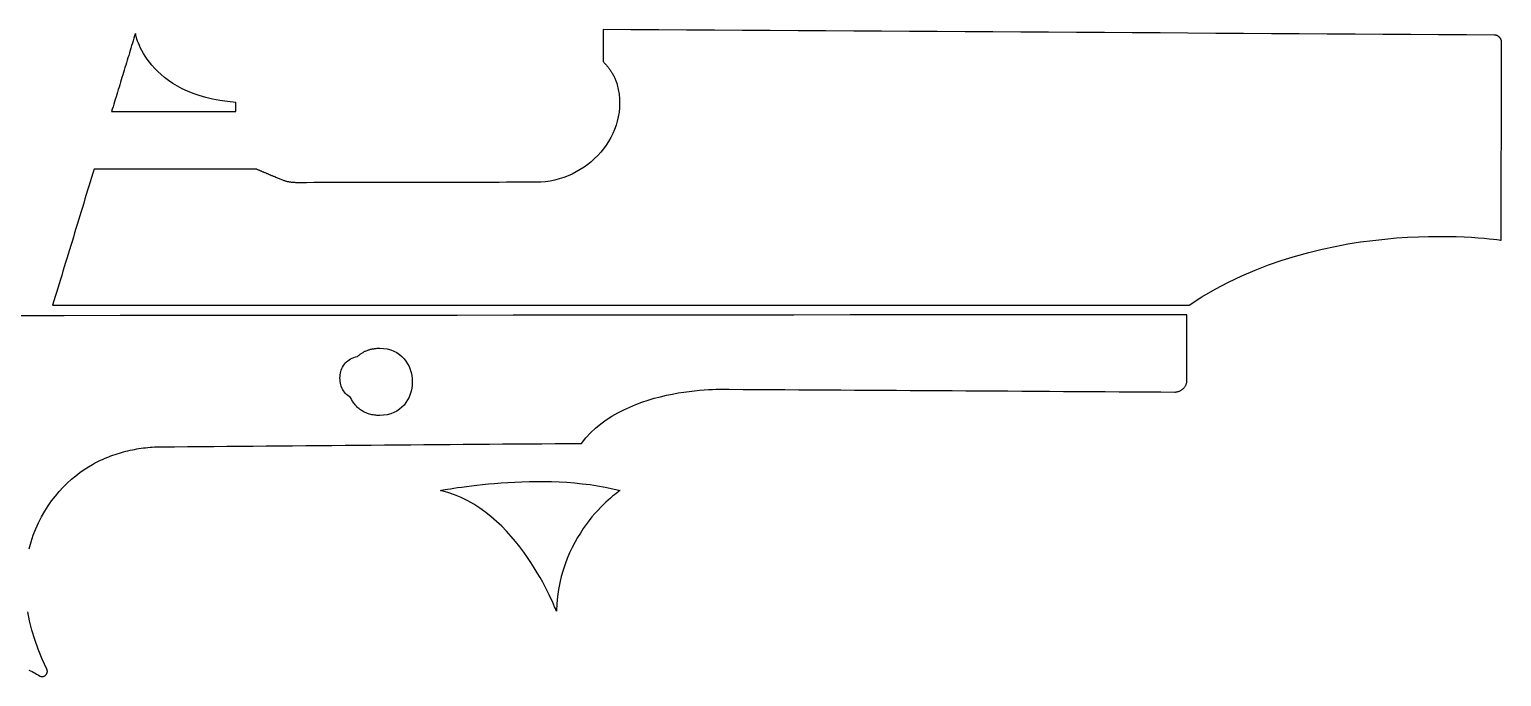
# Model space of a CAD drawing. Header units: metres. Extents: x 165 to 302, y -148 to -61.
# Drawn here: x 214.9 to 301.9, y -99.1 to -60.9 of the extents above; entities that cross this region are included whole.
import ezdxf

# ---------------------------------------------------------------- set-up
doc = ezdxf.new("R2010")
doc.units = ezdxf.units.M

msp = doc.modelspace()

# ---------------------------------------------------------------- linework, layer by layer
for points in [[(248.801382, -60.861702), (248.801382, -60.921138), (248.801382, -60.980574), (248.801382, -61.04001), (248.801382, -61.099446), (248.801382, -61.158882), (248.801382, -61.218318), (248.801382, -61.277754), (248.801382, -61.33719), (248.801382, -61.396626), (248.801382, -61.456062), (248.801382, -61.515498), (248.801382, -61.574934), (248.801382, -61.63437), (248.801382, -61.693806), (248.801382, -61.753242), (248.801382, -61.812678), (248.801382, -61.872114), (248.801382, -61.93155), (248.801382, -61.990986), (248.801382, -62.050422), (248.801382, -62.109858), (248.801382, -62.169294), (248.801382, -62.22873), (248.801382, -62.288166), (248.801382, -62.347602), (248.801382, -62.407038), (248.801382, -62.466474), (248.801382, -62.52591), (248.801382, -62.585346), (248.801382, -62.644782), (248.801382, -62.704218), (248.801382, -62.763654), (248.834402, -62.798452), (248.867422, -62.833758), (248.900188, -62.869826), (248.932954, -62.906402), (248.965466, -62.943486), (248.997724, -62.981078), (249.029474, -63.019432), (249.06097, -63.058294), (249.092212, -63.097664), (249.122946, -63.137542), (249.153426, -63.177928), (249.183398, -63.218822), (249.212862, -63.260224), (249.241818, -63.302134), (249.270266, -63.344806), (249.297952, -63.387986), (249.32513, -63.431674), (249.351546, -63.475616), (249.377454, -63.520066), (249.4026, -63.565024), (249.426984, -63.61049), (249.450606, -63.656464), (249.473466, -63.702946), (249.49531, -63.749936), (249.516392, -63.797434), (249.536458, -63.845186), (249.555762, -63.893446), (249.57405, -63.942214), (249.591322, -63.99149), (249.607578, -64.04102), (249.622818, -64.091058), (249.636788, -64.141604), (249.700034, -64.415924), (249.74423, -64.688974), (249.770138, -64.9605), (249.778012, -65.229994), (249.768614, -65.496948), (249.742198, -65.760854), (249.699526, -66.02095), (249.641106, -66.276982), (249.567192, -66.528442), (249.478546, -66.774822), (249.375676, -67.015614), (249.25909, -67.25031), (249.129296, -67.478402), (248.986802, -67.699382), (248.832116, -67.912996), (248.665746, -68.118482), (248.4882, -68.315332), (248.299986, -68.503038), (248.101612, -68.681092), (247.893586, -68.84924), (247.676416, -69.00672), (247.450864, -69.153278), (247.217184, -69.288152), (246.975884, -69.410834), (246.727726, -69.52107), (246.472964, -69.618352), (246.21236, -69.701918), (245.946168, -69.771514), (245.67515, -69.826378), (245.399814, -69.866256), (245.120414, -69.89064), (244.837712, -69.899022), (244.399816, -69.899784), (243.96192, -69.900546), (243.524024, -69.901308), (243.086128, -69.90207), (242.648232, -69.902832), (242.210336, -69.903594), (241.77244, -69.904356), (241.334544, -69.905118), (240.896648, -69.90588), (240.458752, -69.906642), (240.020856, -69.907404), (239.58296, -69.908166), (239.145064, -69.908928), (238.707168, -69.90969), (238.269272, -69.910452), (237.831376, -69.911214), (237.39348, -69.911976), (236.955584, -69.912738), (236.517688, -69.9135), (236.079792, -69.914262), (235.641896, -69.915024), (235.204, -69.915786), (234.766104, -69.916548), (234.328208, -69.91731), (233.890312, -69.918072), (233.452416, -69.918834), (233.01452, -69.919596), (232.576624, -69.920358), (232.138728, -69.92112), (231.700832, -69.921882), (231.262936, -69.922644), (230.82504, -69.923406), (230.776018, -69.92366), (230.72852, -69.92366), (230.682292, -69.923152), (230.637588, -69.922136), (230.5939, -69.920612), (230.551228, -69.91858), (230.509572, -69.91604), (230.468678, -69.912992), (230.428546, -69.909436), (230.388922, -69.905118), (230.349552, -69.900292), (230.31069, -69.894704), (230.271828, -69.888354), (230.232966, -69.881242), (230.194104, -69.873368), (230.154988, -69.864478), (230.115364, -69.854826), (230.075232, -69.844158), (230.034592, -69.832474), (229.99319, -69.820028), (229.951026, -69.806566), (229.907846, -69.792088), (229.863396, -69.77634), (229.817676, -69.759576), (229.770686, -69.741542), (229.722172, -69.722492), (229.67188, -69.702172), (229.61981, -69.680582), (229.565962, -69.657722), (229.510082, -69.633592), (229.451916, -69.607938), (229.391464, -69.581014), (229.357174, -69.566536), (229.322884, -69.552058), (229.288594, -69.53758), (229.254304, -69.523102), (229.220014, -69.508624), (229.185724, -69.494146), (229.151434, -69.479668), (229.117144, -69.46519), (229.082854, -69.450712), (229.048564, -69.436234), (229.014274, -69.421756), (228.979984, -69.407278), (228.945694, -69.3928), (228.911404, -69.378322), (228.877114, -69.363844), (228.842824, -69.349366), (228.808534, -69.334888), (228.774244, -69.32041), (228.739954, -69.305932), (228.705664, -69.291454), (228.671374, -69.276976), (228.637084, -69.262498), (228.602794, -69.24802), (228.568504, -69.233542), (228.534214, -69.219064), (228.499924, -69.204586), (228.465634, -69.190108), (228.431344, -69.17563), (228.397054, -69.161152), (228.362764, -69.146674), (228.328474, -69.132196), (228.294184, -69.117718), (227.994718, -69.117718), (227.695252, -69.117718), (227.395786, -69.117718), (227.09632, -69.117718), (226.796854, -69.117718), (226.497388, -69.117718), (226.197922, -69.117718), (225.898456, -69.117718), (225.59899, -69.117718), (225.299524, -69.117718), (225.000058, -69.117718), (224.700592, -69.117718), (224.401126, -69.117718), (224.10166, -69.117718), (223.802194, -69.117718), (223.502728, -69.117718), (223.203262, -69.117718), (222.903796, -69.117718), (222.60433, -69.117718), (222.304864, -69.117718), (222.005398, -69.117718), (221.705932, -69.117718), (221.406466, -69.117718), (221.107, -69.117718), (220.807534, -69.117718), (220.508068, -69.117718), (220.208602, -69.117718), (219.909136, -69.117718), (219.60967, -69.117718), (219.310204, -69.117718), (219.010738, -69.117718), (218.711272, -69.117718), (218.634818, -69.369178), (218.558364, -69.620638), (218.48191, -69.872098), (218.405456, -70.123558), (218.329002, -70.375018), (218.252548, -70.626478), (218.176094, -70.877938), (218.09964, -71.129398), (218.023186, -71.380858), (217.946732, -71.632318), (217.870278, -71.883778), (217.793824, -72.135238), (217.71737, -72.386698), (217.640916, -72.638158), (217.564462, -72.889618), (217.488008, -73.141078), (217.411554, -73.392538), (217.3351, -73.643998), (217.258646, -73.895458), (217.182192, -74.146918), (217.105738, -74.398378), (217.029284, -74.649838), (216.95283, -74.901298), (216.876376, -75.152758), (216.799922, -75.404218), (216.723468, -75.655678), (216.647014, -75.907138), (216.57056, -76.158598), (216.494106, -76.410058), (216.417652, -76.661518), (216.341198, -76.912978), (216.264744, -77.164438), (218.3638, -77.164438), (220.462856, -77.164438), (222.561912, -77.164438), (224.660968, -77.164438), (226.760024, -77.164438), (228.85908, -77.164438), (230.958136, -77.164438), (233.057192, -77.164438), (235.156248, -77.164438), (237.255304, -77.164438), (239.35436, -77.164438), (241.453416, -77.164438), (243.552472, -77.164438), (245.651528, -77.164438), (247.750584, -77.164438), (249.84964, -77.164438), (251.948696, -77.164438), (254.047752, -77.164438), (256.146808, -77.164438), (258.245864, -77.164438), (260.34492, -77.164438), (262.443976, -77.164438), (264.543032, -77.164438), (266.642088, -77.164438), (268.741144, -77.164438), (270.8402, -77.164438), (272.939256, -77.164438), (275.038312, -77.164438), (277.137368, -77.164438), (279.236424, -77.164438), (281.33548, -77.164438), (283.434536, -77.164438), (284.198314, -76.672948), (284.973268, -76.221336), (285.756858, -75.808078), (286.547052, -75.431396), (287.34131, -75.089766), (288.137346, -74.781664), (288.932874, -74.505566), (289.725608, -74.259694), (290.513262, -74.042524), (291.293296, -73.852532), (292.063678, -73.688194), (292.821868, -73.547732), (293.56558, -73.429622), (294.292782, -73.33234), (295.000934, -73.254108), (295.68775, -73.193656), (296.35069, -73.149206), (296.987722, -73.11898), (297.59656, -73.101708), (298.174664, -73.095612), (298.719748, -73.099168), (299.22978, -73.110852), (299.70222, -73.128886), (300.134782, -73.151746), (300.524926, -73.177908), (300.87062, -73.205848), (301.169578, -73.233788), (301.41926, -73.260204), (301.617634, -73.283572), (301.76216, -73.302114), (301.850552, -73.31456), (301.880524, -73.319132), (301.881286, -72.95388), (301.882048, -72.588628), (301.88281, -72.223376), (301.883572, -71.858124), (301.884334, -71.492872), (301.885096, -71.12762), (301.885858, -70.762368), (301.88662, -70.397116), (301.887382, -70.031864), (301.888144, -69.666612), (301.888906, -69.30136), (301.889668, -68.936108), (301.89043, -68.570856), (301.891192, -68.205604), (301.891954, -67.840352), (301.892716, -67.4751), (301.893478, -67.109848), (301.89424, -66.744596), (301.895002, -66.379344), (301.895764, -66.014092), (301.896526, -65.64884), (301.897288, -65.283588), (301.89805, -64.918336), (301.898812, -64.553084), (301.899574, -64.187832), (301.900336, -63.82258), (301.901098, -63.457328), (301.90186, -63.092076), (301.902622, -62.726824), (301.903384, -62.361572), (301.904146, -61.99632), (301.904908, -61.631068), (301.9044, -61.608716), (301.902876, -61.586618), (301.900336, -61.565028), (301.896526, -61.543692), (301.8917, -61.52261), (301.886112, -61.502036), (301.879508, -61.48197), (301.871888, -61.462158), (301.863252, -61.442854), (301.853854, -61.424058), (301.84344, -61.40577), (301.832264, -61.388244), (301.820326, -61.371226), (301.807626, -61.354716), (301.794164, -61.338968), (301.77994, -61.323728), (301.764954, -61.30925), (301.749206, -61.295534), (301.73295, -61.28258), (301.716186, -61.270388), (301.69866, -61.258958), (301.680626, -61.24829), (301.662084, -61.238638), (301.643034, -61.229748), (301.623476, -61.221874), (301.60341, -61.215016), (301.582836, -61.20892), (301.562008, -61.20384), (301.540672, -61.199776), (301.519082, -61.196982), (301.497238, -61.195204), (301.474886, -61.194442), (299.828712, -61.184282), (298.182538, -61.174122), (296.536364, -61.163962), (294.89019, -61.153802), (293.244016, -61.143642), (291.597842, -61.133482), (289.951668, -61.123322), (288.305494, -61.113162), (286.65932, -61.103002), (285.013146, -61.092842), (283.366972, -61.082682), (281.720798, -61.072522), (280.074624, -61.062362), (278.42845, -61.052202), (276.782276, -61.042042), (275.136102, -61.031882), (273.489928, -61.021722), (271.843754, -61.011562), (270.19758, -61.001402), (268.551406, -60.991242), (266.905232, -60.981082), (265.259058, -60.970922), (263.612884, -60.960762), (261.96671, -60.950602), (260.320536, -60.940442), (258.674362, -60.930282), (257.028188, -60.920122), (255.382014, -60.909962), (253.73584, -60.899802), (252.089666, -60.889642), (250.443492, -60.879482), (248.797318, -60.869322)], [(227.092002, -65.173098), (226.608894, -65.126108), (226.152456, -65.061338), (225.721672, -64.979804), (225.316034, -64.882776), (224.93478, -64.771778), (224.577148, -64.647826), (224.242376, -64.512444), (223.929702, -64.366648), (223.638364, -64.211962), (223.367854, -64.049656), (223.117156, -63.880746), (222.885762, -63.706756), (222.672656, -63.528702), (222.47733, -63.348108), (222.299022, -63.16599), (222.13697, -62.983872), (221.990412, -62.803024), (221.858586, -62.624462), (221.74073, -62.44971), (221.636336, -62.280038), (221.544388, -62.116462), (221.464378, -61.960506), (221.395544, -61.81344), (221.337124, -61.67628), (221.288356, -61.55055), (221.248478, -61.43752), (221.216728, -61.33846), (221.192344, -61.254386), (221.174564, -61.186822), (221.16288, -61.137038), (221.156276, -61.106304), (221.154244, -61.095636), (221.110302, -61.240162), (221.06636, -61.384688), (221.022418, -61.529214), (220.978476, -61.67374), (220.934534, -61.818266), (220.890592, -61.962792), (220.84665, -62.107318), (220.802708, -62.251844), (220.758766, -62.39637), (220.714824, -62.540896), (220.670882, -62.685422), (220.62694, -62.829948), (220.582998, -62.974474), (220.539056, -63.119), (220.495114, -63.263526), (220.451172, -63.408052), (220.40723, -63.552578), (220.363288, -63.697104), (220.319346, -63.84163), (220.275404, -63.986156), (220.231462, -64.130682), (220.18752, -64.275208), (220.143578, -64.419734), (220.099636, -64.56426), (220.055694, -64.708786), (220.011752, -64.853312), (219.96781, -64.997838), (219.923868, -65.142364), (219.879926, -65.28689), (219.835984, -65.431416), (219.792042, -65.575942), (219.7481, -65.720468), (219.977716, -65.720468), (220.207332, -65.720468), (220.436948, -65.720468), (220.666564, -65.720468), (220.89618, -65.720468), (221.125796, -65.720468), (221.355412, -65.720468), (221.585028, -65.720468), (221.814644, -65.720468), (222.04426, -65.720468), (222.273876, -65.720468), (222.503492, -65.720468), (222.733108, -65.720468), (222.962724, -65.720468), (223.19234, -65.720468), (223.421956, -65.720468), (223.651572, -65.720468), (223.881188, -65.720468), (224.110804, -65.720468), (224.34042, -65.720468), (224.570036, -65.720468), (224.799652, -65.720468), (225.029268, -65.720468), (225.258884, -65.720468), (225.4885, -65.720468), (225.718116, -65.720468), (225.947732, -65.720468), (226.177348, -65.720468), (226.406964, -65.720468), (226.63658, -65.720468), (226.866196, -65.720468), (227.095812, -65.720468), (227.095812, -65.703196), (227.095812, -65.685924), (227.095812, -65.668652), (227.095812, -65.65138), (227.095812, -65.634108), (227.095812, -65.616836), (227.095812, -65.599564), (227.095812, -65.582292), (227.095812, -65.56502), (227.095812, -65.547748), (227.095812, -65.530476), (227.095812, -65.513204), (227.095812, -65.495932), (227.095812, -65.47866), (227.095812, -65.461388), (227.095812, -65.444116), (227.095812, -65.426844), (227.095812, -65.409572), (227.095812, -65.3923), (227.095812, -65.375028), (227.095812, -65.357756), (227.095812, -65.340484), (227.095812, -65.323212), (227.095812, -65.30594), (227.095812, -65.288668), (227.095812, -65.271396), (227.095812, -65.254124), (227.095812, -65.236852), (227.095812, -65.21958), (227.095812, -65.202308), (227.095812, -65.185036), (227.095812, -65.167764)], [(214.88146, -91.562936), (214.992712, -91.158568), (215.121998, -90.768424), (215.268048, -90.393012), (215.429846, -90.032078), (215.605868, -89.68613), (215.794844, -89.354914), (215.995758, -89.038684), (216.207086, -88.73744), (216.427812, -88.451436), (216.656666, -88.180672), (216.892124, -87.925402), (217.13317, -87.685626), (217.378534, -87.461598), (217.626946, -87.253064), (217.877136, -87.060532), (218.127834, -86.883748), (218.37777, -86.72322), (218.625674, -86.578694), (218.742514, -86.515448), (218.860116, -86.454234), (218.978734, -86.395052), (219.098114, -86.337648), (219.218256, -86.282276), (219.339414, -86.228936), (219.461334, -86.177628), (219.584016, -86.128352), (219.70746, -86.081108), (219.831412, -86.035896), (219.956126, -85.992716), (220.081602, -85.951314), (220.207586, -85.911944), (220.334078, -85.874606), (220.461332, -85.8393), (220.589094, -85.806026), (220.717364, -85.77453), (220.846142, -85.745066), (220.975428, -85.717634), (221.104968, -85.692234), (221.235016, -85.668612), (221.365318, -85.647022), (221.496128, -85.627464), (221.627192, -85.609938), (221.75851, -85.59419), (221.890336, -85.580474), (222.022416, -85.56879), (222.154496, -85.558884), (222.28683, -85.55101), (222.419418, -85.545168), (222.55226, -85.541104), (222.685102, -85.539072), (223.461072, -85.532722), (224.237042, -85.526372), (225.013012, -85.520022), (225.788982, -85.513672), (226.564952, -85.507322), (227.340922, -85.500972), (228.116892, -85.494622), (228.892862, -85.488272), (229.668832, -85.481922), (230.444802, -85.475572), (231.220772, -85.469222), (231.996742, -85.462872), (232.772712, -85.456522), (233.548682, -85.450172), (234.324652, -85.443822), (235.100622, -85.437472), (235.876592, -85.431122), (236.652562, -85.424772), (237.428532, -85.418422), (238.204502, -85.412072), (238.980472, -85.405722), (239.756442, -85.399372), (240.532412, -85.393022), (241.308382, -85.386672), (242.084352, -85.380322), (242.860322, -85.373972), (243.636292, -85.367622), (244.412262, -85.361272), (245.188232, -85.354922), (245.964202, -85.348572), (246.740172, -85.342222), (247.516142, -85.335872), (247.777762, -85.01761), (248.057416, -84.721192), (248.353326, -84.445602), (248.663714, -84.190078), (248.987056, -83.954112), (249.32132, -83.736688), (249.664982, -83.537044), (250.016264, -83.354672), (250.373642, -83.188556), (250.735084, -83.038188), (251.099066, -82.902552), (251.46381, -82.780886), (251.827538, -82.672682), (252.188726, -82.576924), (252.545342, -82.493104), (252.895862, -82.420206), (253.238508, -82.357722), (253.571502, -82.304636), (253.893066, -82.26044), (254.201676, -82.224118), (254.495554, -82.195162), (254.772922, -82.17281), (255.032002, -82.156046), (255.27127, -82.144362), (255.488694, -82.136742), (255.68275, -82.132678), (255.85166, -82.131408), (255.9939, -82.131916), (256.107438, -82.133694), (256.19075, -82.13598), (256.242058, -82.137758), (256.259584, -82.13852), (257.082544, -82.1436), (257.905504, -82.14868), (258.728464, -82.15376), (259.551424, -82.15884), (260.374384, -82.16392), (261.197344, -82.169), (262.020304, -82.17408), (262.843264, -82.17916), (263.666224, -82.18424), (264.489184, -82.18932), (265.312144, -82.1944), (266.135104, -82.19948), (266.958064, -82.20456), (267.781024, -82.20964), (268.603984, -82.21472), (269.426944, -82.2198), (270.249904, -82.22488), (271.072864, -82.22996), (271.895824, -82.23504), (272.718784, -82.24012), (273.541744, -82.2452), (274.364704, -82.25028), (275.187664, -82.25536), (276.010624, -82.26044), (276.833584, -82.26552), (277.656544, -82.2706), (278.479504, -82.27568), (279.302464, -82.28076), (280.125424, -82.28584), (280.948384, -82.29092), (281.771344, -82.296), (282.594304, -82.30108), (282.631134, -82.300318), (282.667456, -82.297778), (282.70327, -82.29346), (282.738576, -82.287364), (282.77312, -82.27949), (282.807156, -82.270092), (282.84043, -82.258916), (282.872942, -82.246216), (282.904692, -82.231992), (282.93568, -82.216244), (282.965652, -82.199226), (282.994608, -82.180684), (283.022802, -82.160872), (283.04998, -82.13979), (283.075888, -82.117438), (283.10078, -82.093816), (283.124402, -82.069178), (283.147008, -82.04327), (283.168344, -82.016346), (283.18841, -81.988406), (283.206952, -81.95945), (283.224224, -81.929478), (283.239972, -81.898744), (283.25445, -81.866994), (283.267404, -81.834482), (283.27858, -81.801208), (283.288232, -81.767426), (283.29636, -81.732882), (283.30271, -81.697576), (283.307282, -81.661762), (283.310076, -81.62544), (283.311092, -81.58861), (283.311092, -81.46796), (283.311092, -81.34731), (283.311092, -81.22666), (283.311092, -81.10601), (283.311092, -80.98536), (283.311092, -80.86471), (283.311092, -80.74406), (283.311092, -80.62341), (283.311092, -80.50276), (283.311092, -80.38211), (283.311092, -80.26146), (283.311092, -80.14081), (283.311092, -80.02016), (283.311092, -79.89951), (283.311092, -79.77886), (283.311092, -79.65821), (283.311092, -79.53756), (283.311092, -79.41691), (283.311092, -79.29626), (283.311092, -79.17561), (283.311092, -79.05496), (283.311092, -78.93431), (283.311092, -78.81366), (283.311092, -78.69301), (283.311092, -78.57236), (283.311092, -78.45171), (283.311092, -78.33106), (283.311092, -78.21041), (283.311092, -78.08976), (283.311092, -77.96911), (283.311092, -77.84846), (283.311092, -77.72781), (279.992836, -77.730858), (276.67458, -77.733906), (273.356578, -77.736954), (270.038322, -77.740002), (266.720066, -77.74305), (263.402064, -77.746098), (260.083808, -77.749146), (256.765552, -77.752194), (253.447296, -77.755242), (250.12904, -77.75829), (246.810784, -77.761338), (243.492528, -77.764386), (240.174272, -77.767434), (236.856016, -77.770482), (233.53776, -77.77353), (230.219504, -77.776578), (226.901248, -77.779626), (223.582992, -77.782674), (220.264736, -77.785722), (216.94648, -77.78877), (213.628224, -77.791818)], [(235.594906, -83.690206), (235.514388, -83.688936), (235.435394, -83.684872), (235.358178, -83.678268), (235.28274, -83.669124), (235.20908, -83.657694), (235.137198, -83.643724), (235.067094, -83.627468), (234.998514, -83.608926), (234.931712, -83.588098), (234.866688, -83.565238), (234.803442, -83.540346), (234.741974, -83.513168), (234.68203, -83.484212), (234.623864, -83.453224), (234.567476, -83.420458), (234.512866, -83.38566), (234.460034, -83.349084), (234.408726, -83.310984), (234.359196, -83.271106), (234.311444, -83.229704), (234.26547, -83.186778), (234.221274, -83.142328), (234.178602, -83.096354), (234.137708, -83.04911), (234.098592, -83.000596), (234.061254, -82.950812), (234.02544, -82.899758), (233.991404, -82.847434), (233.959146, -82.794094), (233.928666, -82.739738), (233.899964, -82.684366), (233.872786, -82.628232), (233.78668, -82.575146), (233.706924, -82.51571), (233.633518, -82.450432), (233.566462, -82.379566), (233.50601, -82.303874), (233.451908, -82.22361), (233.404156, -82.139536), (233.362754, -82.051906), (233.327702, -81.961482), (233.299, -81.868518), (233.276648, -81.773522), (233.260646, -81.677002), (233.250994, -81.579466), (233.247946, -81.481676), (233.251248, -81.383886), (233.2609, -81.286604), (233.276902, -81.190084), (233.299254, -81.095088), (233.327956, -81.002124), (233.363008, -80.9117), (233.40441, -80.824324), (233.452162, -80.74025), (233.506264, -80.66024), (233.566716, -80.584548), (233.633772, -80.513936), (233.707178, -80.448658), (233.786934, -80.389476), (233.87304, -80.336644), (233.965496, -80.29067), (234.064302, -80.252316), (234.169458, -80.221836), (234.280964, -80.199738), (234.310936, -80.172052), (234.34167, -80.145128), (234.372912, -80.118712), (234.404916, -80.093058), (234.437682, -80.068166), (234.47121, -80.044036), (234.5055, -80.020414), (234.540552, -79.997554), (234.576112, -79.975456), (234.612434, -79.95412), (234.649518, -79.933546), (234.687364, -79.913734), (234.725972, -79.894938), (234.765342, -79.876904), (234.80522, -79.859632), (234.84586, -79.843376), (234.887262, -79.827882), (234.929426, -79.813404), (234.972352, -79.799688), (235.01604, -79.786988), (235.060236, -79.77505), (235.105194, -79.764128), (235.150914, -79.754222), (235.197396, -79.745332), (235.24464, -79.737458), (235.292392, -79.7306), (235.340906, -79.724758), (235.390182, -79.719932), (235.44022, -79.716122), (235.49102, -79.713328), (235.542582, -79.71155), (235.594652, -79.711042), (235.82757, -79.722472), (236.045502, -79.755746), (236.248194, -79.80934), (236.4359, -79.881984), (236.60862, -79.972154), (236.766354, -80.078326), (236.909102, -80.198976), (237.03661, -80.332834), (237.149132, -80.478376), (237.246668, -80.634078), (237.329218, -80.798416), (237.396782, -80.97012), (237.44936, -81.147666), (237.486698, -81.32953), (237.50905, -81.514442), (237.516416, -81.700624), (237.508796, -81.886806), (237.48619, -82.071718), (237.448598, -82.253582), (237.39602, -82.431128), (237.328456, -82.602832), (237.245906, -82.76717), (237.14837, -82.922872), (237.035848, -83.068414), (236.908086, -83.202272), (236.765338, -83.322922), (236.607604, -83.429094), (236.434884, -83.519264), (236.247178, -83.591908), (236.044486, -83.645502), (235.826808, -83.678776), (235.594144, -83.690206)], [(239.1918, -88.121744), (239.209072, -88.118442), (239.26038, -88.108536), (239.3442, -88.093042), (239.459008, -88.072468), (239.603788, -88.047576), (239.777016, -88.018874), (239.977168, -87.987124), (240.202974, -87.952834), (240.453164, -87.916766), (240.726468, -87.879682), (241.021362, -87.84209), (241.336576, -87.804752), (241.670586, -87.76843), (242.022122, -87.733632), (242.389914, -87.700866), (242.772692, -87.671148), (243.168932, -87.644732), (243.57711, -87.622634), (243.99621, -87.605362), (244.424708, -87.593678), (244.86108, -87.58809), (245.30431, -87.58936), (245.752874, -87.597996), (246.205248, -87.61476), (246.660416, -87.640414), (247.1166, -87.675466), (247.572784, -87.720678), (248.027444, -87.776812), (248.47931, -87.844376), (248.926858, -87.923878), (249.369072, -88.016334), (249.804174, -88.121998), (249.79376, -88.128856), (249.76328, -88.149684), (249.714258, -88.184482), (249.64771, -88.23325), (249.56516, -88.295988), (249.467878, -88.372696), (249.357134, -88.463374), (249.234198, -88.568022), (249.100594, -88.686386), (248.957338, -88.81872), (248.805954, -88.965024), (248.647712, -89.125298), (248.483628, -89.299542), (248.315226, -89.487756), (248.14403, -89.68994), (247.971056, -89.90584), (247.797828, -90.13571), (247.625362, -90.37955), (247.455182, -90.63736), (247.288558, -90.90914), (247.12676, -91.19489), (246.971058, -91.49461), (246.822976, -91.8083), (246.68353, -92.135706), (246.554244, -92.477082), (246.436134, -92.832428), (246.330724, -93.201744), (246.239284, -93.58503), (246.163338, -93.982286), (246.103902, -94.393512), (246.0625, -94.818708), (246.040148, -95.25762), (246.033544, -95.240094), (246.013478, -95.18904), (245.980204, -95.106236), (245.933468, -94.993968), (245.873524, -94.854014), (245.800118, -94.68866), (245.713504, -94.499938), (245.613428, -94.289626), (245.49989, -94.06001), (245.373144, -93.813122), (245.232936, -93.550994), (245.079266, -93.275404), (244.912388, -92.988638), (244.732048, -92.692728), (244.538246, -92.389706), (244.331236, -92.081604), (244.110764, -91.770454), (243.87683, -91.458288), (243.629434, -91.147138), (243.368576, -90.839036), (243.09451, -90.536014), (242.806982, -90.240104), (242.505992, -89.953338), (242.19154, -89.677748), (241.863626, -89.415366), (241.52225, -89.168478), (241.167412, -88.938862), (240.799112, -88.72855), (240.41735, -88.539574), (240.022126, -88.37422), (239.61344, -88.234266), (239.191292, -88.121744)], [(214.86495, -98.747834), (214.9602, -98.790252), (215.053418, -98.834448), (215.144604, -98.880422), (215.233758, -98.92792), (215.320626, -98.976688), (215.405462, -99.026726), (215.488012, -99.07778), (215.512142, -99.09175), (215.536526, -99.10318), (215.561164, -99.11207), (215.585802, -99.118674), (215.61044, -99.122992), (215.634824, -99.125278), (215.658954, -99.125278), (215.68283, -99.123246), (215.706198, -99.119436), (215.729058, -99.113594), (215.75141, -99.105974), (215.773, -99.09683), (215.793828, -99.085908), (215.81364, -99.073462), (215.83269, -99.059746), (215.85047, -99.044506), (215.867234, -99.027996), (215.882728, -99.01047), (215.896952, -98.991674), (215.909652, -98.971862), (215.920828, -98.951034), (215.93048, -98.929444), (215.938608, -98.907092), (215.944958, -98.883978), (215.949276, -98.860356), (215.951816, -98.836226), (215.952324, -98.811588), (215.950546, -98.786442), (215.946482, -98.761042), (215.940132, -98.735642), (215.931496, -98.709988), (215.92032, -98.684334), (215.64727, -98.088704), (215.40978, -97.506028), (215.206834, -96.936306), (215.036908, -96.379792), (214.898732, -95.836486), (214.79129, -95.306642)]]:
    msp.add_lwpolyline(points)

doc.saveas('drawing.dxf')
